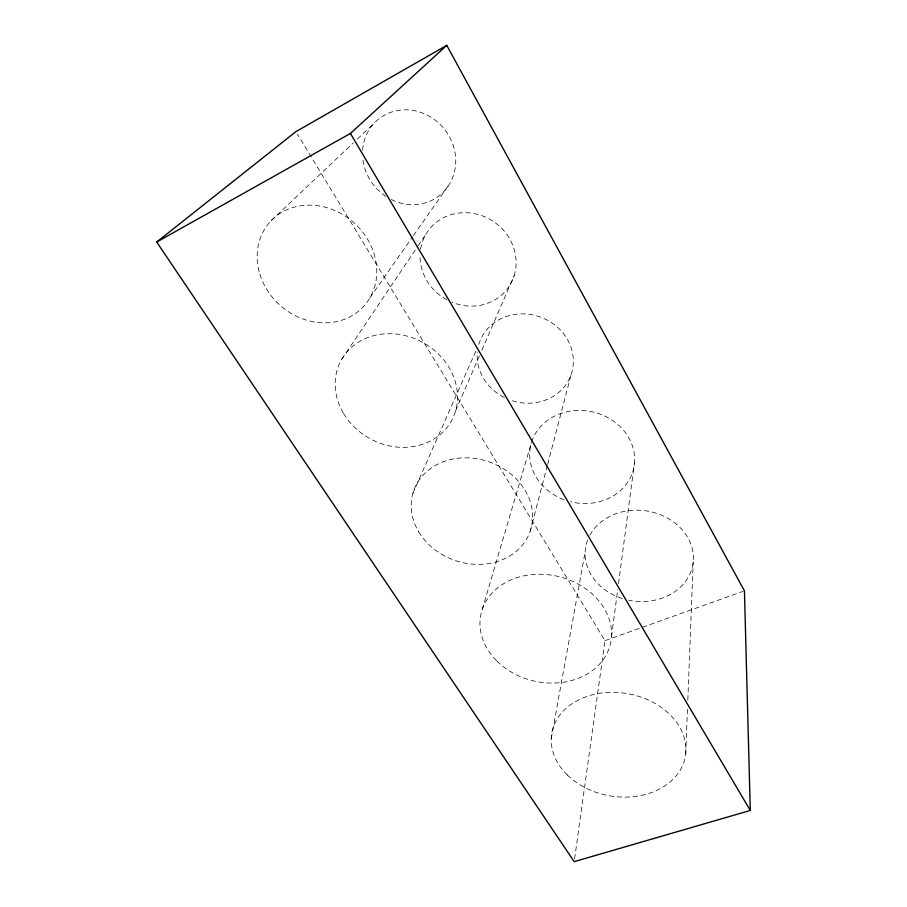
<?xml version="1.0" encoding="UTF-8"?>
<svg xmlns="http://www.w3.org/2000/svg" width="907" height="907" viewBox="0 0 907 907"><rect width="100%" height="100%" fill="white"/><g stroke="black" fill="none" stroke-linecap="round" stroke-linejoin="round"><path stroke-width="0.68" stroke-dasharray="4.54 3.4" d="M685.737 753.581L687.54 707.041M687.823 699.989L693.197 561.784M611.499 636.646L617.769 589.21M618.506 583.62L634.571 462.241M574.596 858.85L604.992 640.648L297.337 134.066M551.241 738.525L585.174 551.796M530.187 531.264L547.306 465.733M547.669 464.361L571.206 374.262M482.207 609.595L531.729 441.686A52.753 46.246 11.9 0 1 595.797 412.719A52.753 46.246 11.9 0 1 633.109 470.597A52.753 46.246 11.9 0 1 570.424 501.707M455.518 411.064L479.588 355.453M481.821 350.272L514.292 275.263M412.844 493.351L475.937 350.896M341.769 359.24L417.299 247.044M418.082 245.876L425.95 234.187M369.909 297.836L412.617 236.772M413.422 235.616L449.679 183.77M271.284 220.548L353.265 142.921M357.358 139.043L374.784 122.547M604.992 640.648L743.105 591.33M362.619 150.165A48.853 45.089 51 0 1 417.617 111.459A48.853 45.089 51 0 1 453.715 174.552A48.853 45.089 51 0 1 390.656 199.177M385.917 196.388A48.853 45.089 51 0 1 362.63 156.99M420.587 249.176A49.114 45.599 33.8 0 1 478.397 214.574A49.114 45.599 33.8 0 1 514.258 275.365A49.114 45.599 33.8 0 1 451.879 302.212M446.811 299.786A49.114 45.599 33.8 0 1 420.066 254.538M478.805 344.422A48.57 44.16 19.6 0 1 537.987 316.237A48.57 44.16 19.6 0 1 571.557 373.196A48.57 44.16 19.6 0 1 511.945 400.645M504.258 397.481A48.57 44.16 19.6 0 1 477.343 351.984M564.007 499.723A52.753 46.246 11.9 0 1 531.332 442.956M589.799 535.311A54.273 45.52 7.8 0 1 657.518 513.634A54.273 45.52 7.8 0 1 691.417 570.129A54.273 45.52 7.8 0 1 628.744 600.207M622.043 598.439A54.273 45.52 7.8 0 1 587.577 540.198M259.878 274.243A63.059 55.384 41.4 0 0 360.997 309.049A63.059 55.384 41.4 0 0 330.035 208.667A63.059 55.384 41.4 0 0 259.878 274.243M343.606 413.513A62.9 54.873 28.6 0 0 449.532 424.034A62.9 54.873 28.6 0 0 395.883 334.037A62.9 54.873 28.6 0 0 343.606 413.513M418.66 531.751A61.687 52.164 19.1 0 0 523.827 543.293A61.687 52.164 19.1 0 0 473.205 458.25A61.687 52.164 19.1 0 0 418.66 531.751M496.855 661.022A66.426 53.66 13.3 0 0 608.359 650.342A66.426 53.66 13.3 0 0 532.103 574.596A66.426 53.66 13.3 0 0 496.855 661.022M567.272 774.941A67.776 51.858 9.8 0 0 682.041 766.676A67.776 51.858 9.8 0 0 606.42 692.563A67.776 51.858 9.8 0 0 567.272 774.941"/><path stroke-width="1.36" d="M156.707 242.033L350.419 133.442L446.777 45.35L744.432 590.854L750.293 810.45L574.199 861.65L156.707 242.033L295.875 131.651L446.777 45.35M350.419 133.442L750.293 810.45"/></g></svg>
